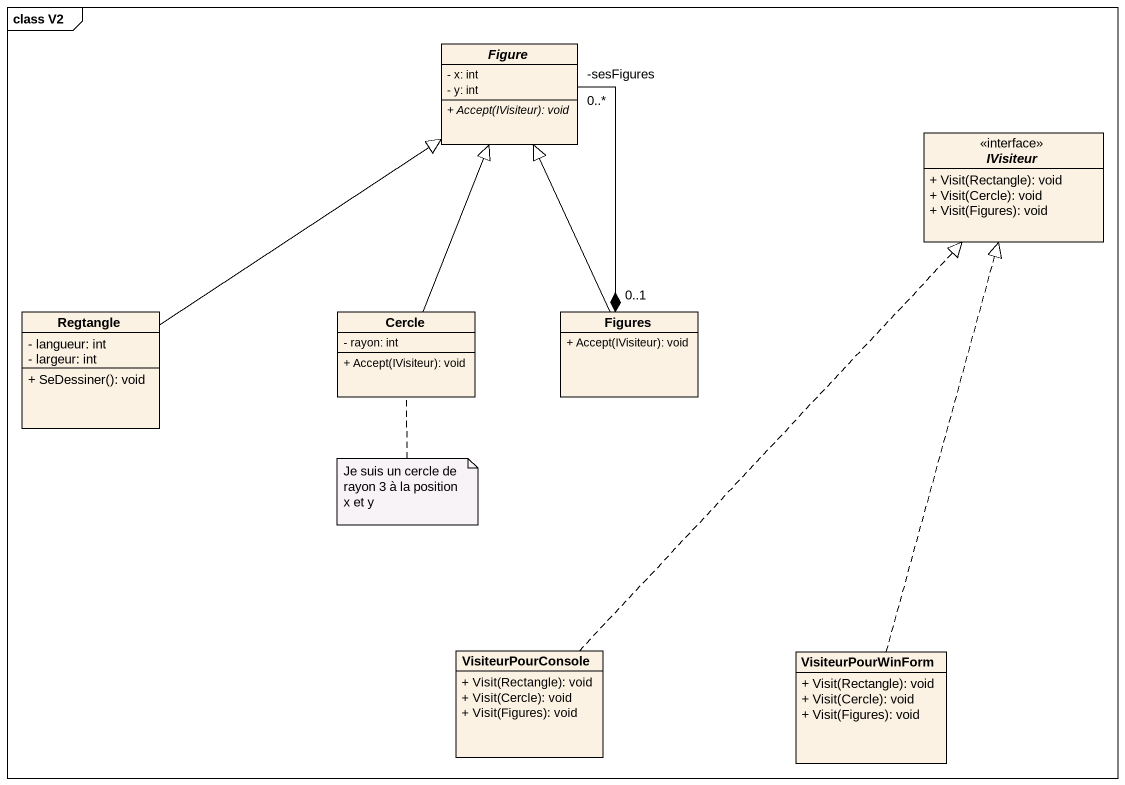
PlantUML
@startuml
mainframe class V2
hide circle
hide empty members
skinparam classAttributeIconSize 0
abstract class Figure {
  - x: int
  - y: int
  {abstract} + Accept(IVisiteur): void
}
interface IVisiteur {
  + Visit(Rectangle): void
  + Visit(Cercle): void
  + Visit(Figures): void
}
class Regtangle {
  - langueur: int
  - largeur: int
  + SeDessiner(): void
}
class Cercle {
  - rayon: int
  + Accept(IVisiteur): void
}
class Figures {
  + Accept(IVisiteur): void
}
class VisiteurPourConsole {
  + Visit(Rectangle): void
  + Visit(Cercle): void
  + Visit(Figures): void
}
class VisiteurPourWinForm {
  + Visit(Rectangle): void
  + Visit(Cercle): void
  + Visit(Figures): void
}
Figure "-sesFigures\n0..*" --* "0..1" Figures
Regtangle -up-|> Figure
Cercle -up-|> Figure
Figures -up-|> Figure
VisiteurPourConsole .up.|> IVisiteur
VisiteurPourWinForm .up.|> IVisiteur
note bottom of Cercle : Je suis un cercle de rayon 3 à la position x et y
@enduml
